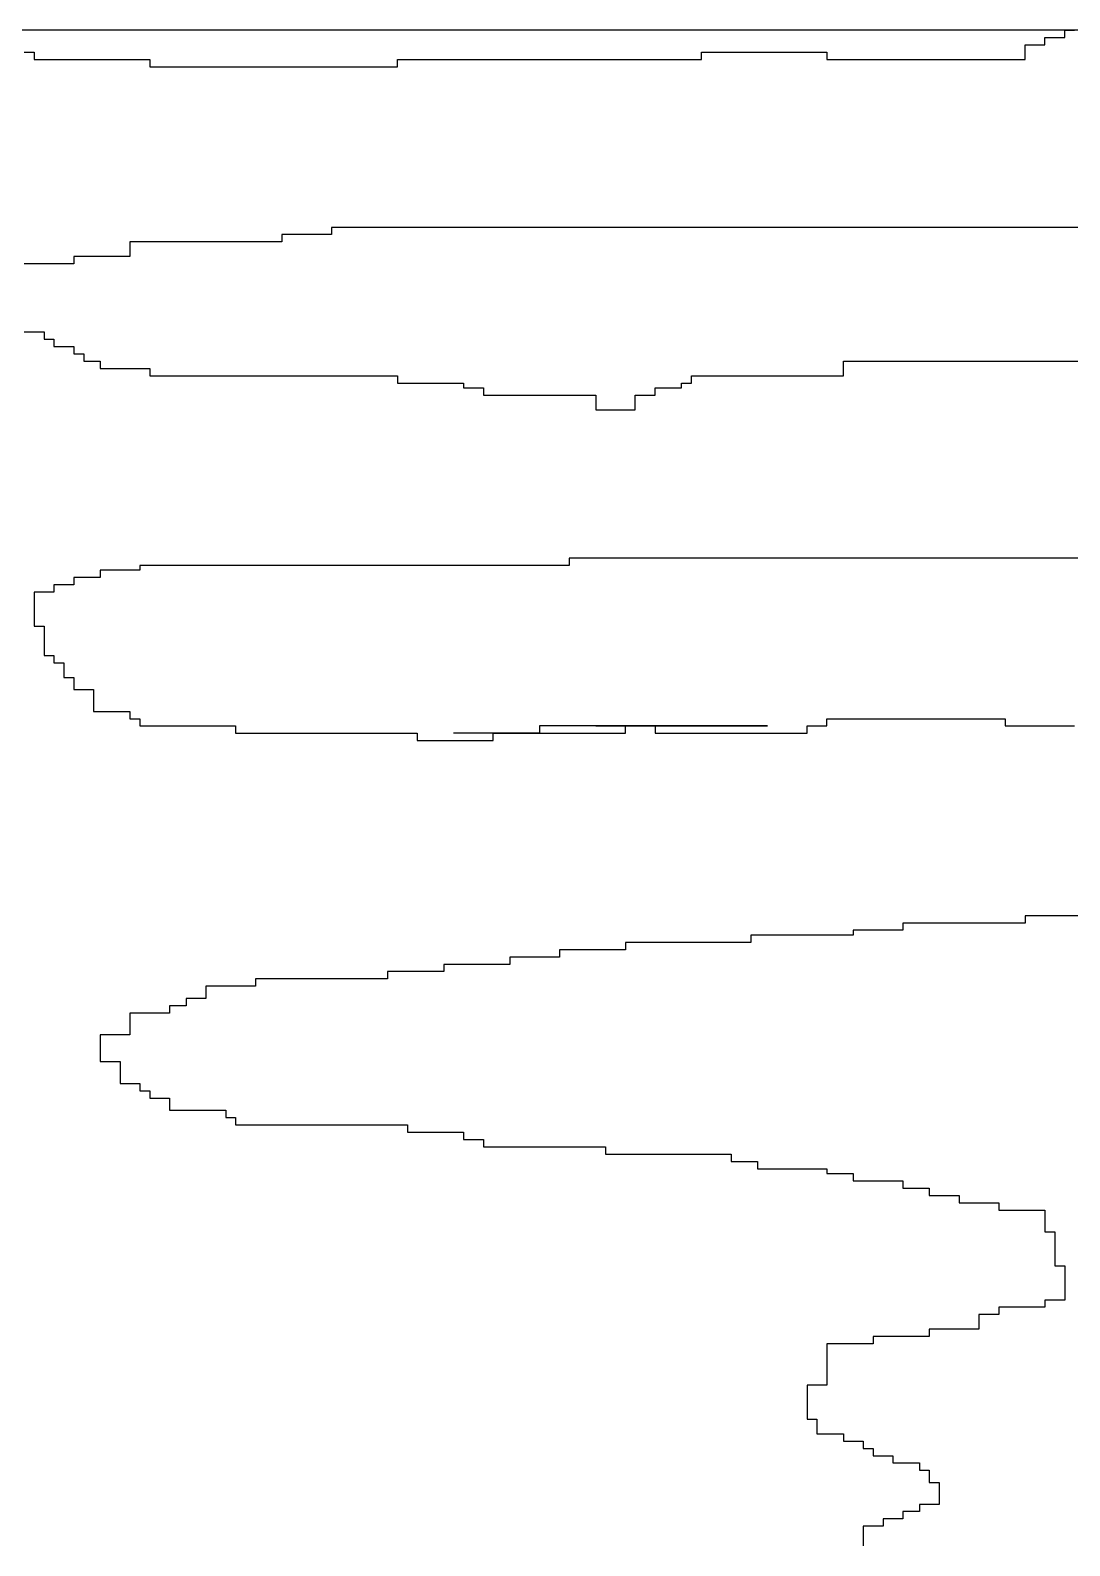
# Model space of a CAD drawing. Extents: x -1041549 to 749950, y -354245 to 17554.
# Drawn here: x 333892.8 to 333934.1, y -210008.6 to -209948.4 of the extents above; entities that cross this region are included whole.
import ezdxf

# ---------------------------------------------------------------- set-up
doc = ezdxf.new("R2010")
doc.units = 0
doc.header["$LTSCALE"] = 1000
doc.header["$MEASUREMENT"] = 0
for name, color, linetype in [('8', 8, 'Continuous'), ('9', 9, 'Continuous'), ('DIM_ELEV', 3, 'Continuous')]:
    doc.layers.add(name, color=color, linetype=linetype)
doc.styles.add('DIM', font='txt_____.ttf')

# ---------------------------------------------------------------- blocks, each defined once
blk = doc.blocks.new('BL_6213')
for p, q in [((1252.4588, 1.1613), (1254.9333, 1.1613)), ((1252.4588, 1.1613), (1252.4588, 1.1613)), ((1252.4588, -1.3115), (1252.4588, 1.1613)), ((1254.9333, 1.1613), (1257.4077, 1.1613)), ((1254.9333, 1.1613), (1254.9333, 1.1613)), ((1257.4077, 3.6341), (1259.8822, 3.6341)), ((1257.4077, 1.1613), (1257.4077, 3.6341)), ((1247.5099, -1.3115), (1249.9843, -1.3115)), ((1247.5099, -1.3115), (1247.5099, -1.3115)), ((1247.5099, -6.2571), (1247.5099, -1.3115)), ((1249.9843, -1.3115), (1252.4588, -1.3115)), ((1249.9843, -1.3115), (1249.9843, -1.3115)), ((1252.4588, -1.3115), (1252.4588, -1.3115)), ((997.589, -3.7843), (1000.0635, -3.7843)), ((1000.0635, -3.7843), (1000.0635, -6.2571)), ((1000.0635, -6.2571), (1002.5379, -6.2571)), ((1002.5379, -6.2571), (1005.0124, -6.2571)), ((1002.5379, -6.2571), (1002.5379, -6.2571)), ((1005.0124, -6.2571), (1009.9613, -6.2571)), ((1005.0124, -6.2571), (1005.0124, -6.2571)), ((1009.9613, -6.2571), (1014.9102, -6.2571)), ((1009.9613, -6.2571), (1009.9613, -6.2571)), ((1014.9102, -6.2571), (1016.5599, -6.2571)), ((1014.9102, -6.2571), (1014.9102, -6.2571)), ((1016.5599, -6.2571), (1021.5088, -6.2571)), ((1016.5599, -6.2571), (1016.5599, -6.2571)), ((1021.5088, -6.2571), (1023.9833, -6.2571)), ((1021.5088, -6.2571), (1021.5088, -6.2571)), ((1023.9833, -6.2571), (1026.4577, -6.2571)), ((1023.9833, -6.2571), (1023.9833, -6.2571)), ((1026.4577, -6.2571), (1028.9322, -6.2571)), ((1026.4577, -6.2571), (1026.4577, -6.2571)), ((1028.9322, -6.2571), (1028.9322, -8.7299)), ((1090.7938, -6.2571), (1095.7427, -6.2571)), ((1090.7938, -8.7299), (1090.7938, -6.2571)), ((1095.7427, -6.2571), (1099.8668, -6.2571)), ((1095.7427, -6.2571), (1095.7427, -6.2571)), ((1099.8668, -6.2571), (1102.3413, -6.2571)), ((1099.8668, -6.2571), (1099.8668, -6.2571)), ((1102.3413, -6.2571), (1107.2902, -6.2571)), ((1102.3413, -6.2571), (1102.3413, -6.2571)), ((1107.2902, -6.2571), (1109.7647, -6.2571)), ((1107.2902, -6.2571), (1107.2902, -6.2571)), ((1109.7647, -6.2571), (1114.7136, -6.2571)), ((1109.7647, -6.2571), (1109.7647, -6.2571)), ((1114.7136, -6.2571), (1117.1881, -6.2571)), ((1114.7136, -6.2571), (1114.7136, -6.2571)), ((1117.1881, -6.2571), (1118.8377, -6.2571)), ((1117.1881, -6.2571), (1117.1881, -6.2571)), ((1118.8377, -6.2571), (1121.3122, -6.2571)), ((1118.8377, -6.2571), (1118.8377, -6.2571)), ((1121.3122, -6.2571), (1123.7867, -6.2571)), ((1121.3122, -6.2571), (1121.3122, -6.2571)), ((1123.7867, -6.2571), (1128.7356, -6.2571)), ((1123.7867, -6.2571), (1123.7867, -6.2571)), ((1128.7356, -6.2571), (1131.2101, -6.2571)), ((1128.7356, -6.2571), (1128.7356, -6.2571)), ((1131.2101, -6.2571), (1133.6845, -6.2571)), ((1131.2101, -6.2571), (1131.2101, -6.2571)), ((1133.6845, -6.2571), (1136.159, -6.2571)), ((1133.6845, -6.2571), (1133.6845, -6.2571)), ((1136.159, -6.2571), (1140.2831, -6.2571)), ((1136.159, -6.2571), (1136.159, -6.2571)), ((1140.2831, -6.2571), (1142.7575, -6.2571)), ((1140.2831, -6.2571), (1140.2831, -6.2571)), ((1142.7575, -6.2571), (1147.7065, -6.2571)), ((1142.7575, -6.2571), (1142.7575, -6.2571)), ((1147.7065, -6.2571), (1150.1809, -6.2571)), ((1147.7065, -6.2571), (1147.7065, -6.2571)), ((1150.1809, -6.2571), (1152.6554, -6.2571)), ((1150.1809, -6.2571), (1150.1809, -6.2571)), ((1152.6554, -6.2571), (1157.6043, -6.2571)), ((1152.6554, -6.2571), (1152.6554, -6.2571)), ((1157.6043, -6.2571), (1159.254, -6.2571)), ((1157.6043, -6.2571), (1157.6043, -6.2571)), ((1159.254, -6.2571), (1164.2029, -6.2571)), ((1159.254, -6.2571), (1159.254, -6.2571)), ((1164.2029, -6.2571), (1166.6774, -6.2571)), ((1164.2029, -6.2571), (1164.2029, -6.2571)), ((1166.6774, -3.7843), (1169.1518, -3.7843)), ((1166.6774, -6.2571), (1166.6774, -3.7843)), ((1169.1518, -3.7843), (1171.6263, -3.7843)), ((1169.1518, -3.7843), (1169.1518, -3.7843)), ((1171.6263, -3.7843), (1176.5752, -3.7843)), ((1171.6263, -3.7843), (1171.6263, -3.7843)), ((1176.5752, -3.7843), (1180.6993, -3.7843)), ((1176.5752, -3.7843), (1176.5752, -3.7843)), ((1180.6993, -3.7843), (1183.1738, -3.7843)), ((1180.6993, -3.7843), (1180.6993, -3.7843)), ((1183.1738, -3.7843), (1185.6483, -3.7843)), ((1183.1738, -3.7843), (1183.1738, -3.7843)), ((1185.6483, -3.7843), (1188.1227, -3.7843)), ((1185.6483, -3.7843), (1185.6483, -3.7843)), ((1188.1227, -3.7843), (1190.5972, -3.7843)), ((1188.1227, -3.7843), (1188.1227, -3.7843)), ((1190.5972, -3.7843), (1193.0717, -3.7843)), ((1190.5972, -3.7843), (1190.5972, -3.7843)), ((1193.0717, -3.7843), (1195.5461, -3.7843)), ((1193.0717, -3.7843), (1193.0717, -3.7843)), ((1195.5461, -3.7843), (1198.0206, -3.7843)), ((1195.5461, -3.7843), (1195.5461, -3.7843)), ((1198.0206, -3.7843), (1198.0206, -6.2571)), ((1198.0206, -6.2571), (1199.6702, -6.2571)), ((1199.6702, -6.2571), (1202.1447, -6.2571)), ((1199.6702, -6.2571), (1199.6702, -6.2571)), ((1202.1447, -6.2571), (1204.6191, -6.2571)), ((1202.1447, -6.2571), (1202.1447, -6.2571)), ((1204.6191, -6.2571), (1209.5681, -6.2571)), ((1204.6191, -6.2571), (1204.6191, -6.2571)), ((1209.5681, -6.2571), (1214.517, -6.2571)), ((1209.5681, -6.2571), (1209.5681, -6.2571)), ((1214.517, -6.2571), (1221.1156, -6.2571)), ((1214.517, -6.2571), (1214.517, -6.2571)), ((1221.1156, -6.2571), (1226.0645, -6.2571)), ((1221.1156, -6.2571), (1221.1156, -6.2571)), ((1226.0645, -6.2571), (1233.4879, -6.2571)), ((1226.0645, -6.2571), (1226.0645, -6.2571)), ((1233.4879, -6.2571), (1235.9624, -6.2571)), ((1233.4879, -6.2571), (1233.4879, -6.2571)), ((1235.9624, -6.2571), (1240.9113, -6.2571)), ((1235.9624, -6.2571), (1235.9624, -6.2571)), ((1240.9113, -6.2571), (1242.5609, -6.2571)), ((1240.9113, -6.2571), (1240.9113, -6.2571)), ((1242.5609, -6.2571), (1245.0354, -6.2571)), ((1242.5609, -6.2571), (1242.5609, -6.2571)), ((1245.0354, -6.2571), (1247.5099, -6.2571)), ((1245.0354, -6.2571), (1245.0354, -6.2571)), ((1247.5099, -6.2571), (1247.5099, -6.2571)), ((1028.9322, -8.7299), (1031.4067, -8.7299)), ((1031.4067, -8.7299), (1033.8811, -8.7299)), ((1031.4067, -8.7299), (1031.4067, -8.7299)), ((1033.8811, -8.7299), (1036.3556, -8.7299)), ((1033.8811, -8.7299), (1033.8811, -8.7299)), ((1036.3556, -8.7299), (1040.4797, -8.7299)), ((1036.3556, -8.7299), (1036.3556, -8.7299)), ((1040.4797, -8.7299), (1042.9542, -8.7299)), ((1040.4797, -8.7299), (1040.4797, -8.7299)), ((1042.9542, -8.7299), (1050.3776, -8.7299)), ((1042.9542, -8.7299), (1042.9542, -8.7299)), ((1050.3776, -8.7299), (1055.3265, -8.7299)), ((1050.3776, -8.7299), (1050.3776, -8.7299)), ((1055.3265, -8.7299), (1057.801, -8.7299)), ((1055.3265, -8.7299), (1055.3265, -8.7299)), ((1057.801, -8.7299), (1061.9251, -8.7299)), ((1057.801, -8.7299), (1057.801, -8.7299)), ((1061.9251, -8.7299), (1064.3995, -8.7299)), ((1061.9251, -8.7299), (1061.9251, -8.7299)), ((1064.3995, -8.7299), (1066.874, -8.7299)), ((1064.3995, -8.7299), (1064.3995, -8.7299)), ((1066.874, -8.7299), (1069.3485, -8.7299)), ((1066.874, -8.7299), (1066.874, -8.7299)), ((1069.3485, -8.7299), (1074.2974, -8.7299)), ((1069.3485, -8.7299), (1069.3485, -8.7299)), ((1074.2974, -8.7299), (1076.7718, -8.7299)), ((1074.2974, -8.7299), (1074.2974, -8.7299)), ((1076.7718, -8.7299), (1080.8959, -8.7299)), ((1076.7718, -8.7299), (1076.7718, -8.7299)), ((1080.8959, -8.7299), (1083.3704, -8.7299)), ((1080.8959, -8.7299), (1080.8959, -8.7299)), ((1083.3704, -8.7299), (1085.8449, -8.7299)), ((1083.3704, -8.7299), (1083.3704, -8.7299)), ((1085.8449, -8.7299), (1090.7938, -8.7299)), ((1085.8449, -8.7299), (1085.8449, -8.7299)), ((1074.2974, -63.1316), (1074.2974, -65.6044)), ((1085.8449, -63.1316), (1074.2974, -63.1316)), ((1085.8449, -63.1316), (1085.8449, -63.1316)), ((1095.7427, -63.1316), (1085.8449, -63.1316)), ((1095.7427, -63.1316), (1095.7427, -63.1316)), ((1112.2392, -63.1316), (1095.7427, -63.1316)), ((1112.2392, -63.1316), (1112.2392, -63.1316)), ((1117.1881, -63.1316), (1112.2392, -63.1316)), ((1117.1881, -63.1316), (1117.1881, -63.1316)), ((1126.2611, -63.1316), (1117.1881, -63.1316)), ((1126.2611, -63.1316), (1126.2611, -63.1316)), ((1133.6845, -63.1316), (1126.2611, -63.1316)), ((1133.6845, -63.1316), (1133.6845, -63.1316)), ((1142.7575, -63.1316), (1133.6845, -63.1316)), ((1142.7575, -63.1316), (1142.7575, -63.1316)), ((1150.1809, -63.1316), (1142.7575, -63.1316)), ((1150.1809, -63.1316), (1150.1809, -63.1316)), ((1159.254, -63.1316), (1150.1809, -63.1316)), ((1159.254, -63.1316), (1159.254, -63.1316)), ((1176.5752, -63.1316), (1159.254, -63.1316)), ((1176.5752, -63.1316), (1176.5752, -63.1316)), ((1198.0206, -63.1316), (1176.5752, -63.1316)), ((1198.0206, -63.1316), (1198.0206, -63.1316)), ((1219.4659, -63.1316), (1198.0206, -63.1316)), ((1219.4659, -63.1316), (1219.4659, -63.1316)), ((1245.0354, -63.1316), (1219.4659, -63.1316)), ((1245.0354, -63.1316), (1245.0354, -63.1316)), ((1252.4588, -63.1316), (1245.0354, -63.1316)), ((1252.4588, -63.1316), (1252.4588, -63.1316)), ((1266.4807, -63.1316), (1252.4588, -63.1316)), ((1023.9833, -68.0772), (1023.9833, -73.0228)), ((1036.3556, -68.0772), (1023.9833, -68.0772)), ((1036.3556, -68.0772), (1036.3556, -68.0772)), ((1040.4797, -68.0772), (1036.3556, -68.0772)), ((1040.4797, -68.0772), (1040.4797, -68.0772)), ((1047.9031, -68.0772), (1040.4797, -68.0772)), ((1047.9031, -68.0772), (1047.9031, -68.0772)), ((1052.852, -68.0772), (1047.9031, -68.0772)), ((1052.852, -68.0772), (1052.852, -68.0772)), ((1057.801, -68.0772), (1052.852, -68.0772)), ((1057.801, -68.0772), (1057.801, -68.0772)), ((1061.9251, -68.0772), (1057.801, -68.0772)), ((1061.9251, -65.6044), (1061.9251, -68.0772)), ((1064.3995, -65.6044), (1061.9251, -65.6044)), ((1064.3995, -65.6044), (1064.3995, -65.6044)), ((1074.2974, -65.6044), (1064.3995, -65.6044)), ((1005.0124, -75.4956), (997.589, -75.4956)), ((1005.0124, -75.4956), (1005.0124, -75.4956)), ((1009.9613, -75.4956), (1005.0124, -75.4956)), ((1009.9613, -73.0228), (1009.9613, -75.4956)), ((1014.9102, -73.0228), (1009.9613, -73.0228)), ((1014.9102, -73.0228), (1014.9102, -73.0228)), ((1023.9833, -73.0228), (1014.9102, -73.0228)), ((1023.9833, -73.0228), (1023.9833, -73.0228)), ((997.589, -98.5751), (1002.5379, -98.5751)), ((1002.5379, -98.5751), (1002.5379, -101.0479)), ((1002.5379, -101.0479), (1005.0124, -101.0479)), ((1005.0124, -101.0479), (1005.0124, -103.5207)), ((1005.0124, -103.5207), (1007.4869, -103.5207)), ((1007.4869, -103.5207), (1009.9613, -103.5207)), ((1007.4869, -103.5207), (1007.4869, -103.5207)), ((1009.9613, -103.5207), (1009.9613, -105.9935)), ((1009.9613, -105.9935), (1012.4358, -105.9935)), ((1012.4358, -105.9935), (1012.4358, -108.4663)), ((1012.4358, -108.4663), (1016.5599, -108.4663)), ((1016.5599, -108.4663), (1016.5599, -110.9391)), ((1202.1447, -108.4663), (1207.0936, -108.4663)), ((1202.1447, -113.4119), (1202.1447, -108.4663)), ((1207.0936, -108.4663), (1212.0425, -108.4663)), ((1207.0936, -108.4663), (1207.0936, -108.4663)), ((1212.0425, -108.4663), (1214.517, -108.4663)), ((1212.0425, -108.4663), (1212.0425, -108.4663)), ((1214.517, -108.4663), (1223.59, -108.4663)), ((1214.517, -108.4663), (1214.517, -108.4663)), ((1223.59, -108.4663), (1233.4879, -108.4663)), ((1223.59, -108.4663), (1223.59, -108.4663)), ((1233.4879, -108.4663), (1235.9624, -108.4663)), ((1233.4879, -108.4663), (1233.4879, -108.4663)), ((1235.9624, -108.4663), (1238.4368, -108.4663)), ((1235.9624, -108.4663), (1235.9624, -108.4663)), ((1238.4368, -108.4663), (1240.9113, -108.4663)), ((1238.4368, -108.4663), (1238.4368, -108.4663)), ((1240.9113, -108.4663), (1247.5099, -108.4663)), ((1240.9113, -108.4663), (1240.9113, -108.4663)), ((1247.5099, -108.4663), (1249.9843, -108.4663)), ((1247.5099, -108.4663), (1247.5099, -108.4663)), ((1249.9843, -108.4663), (1254.9333, -108.4663)), ((1249.9843, -108.4663), (1249.9843, -108.4663)), ((1254.9333, -108.4663), (1264.0063, -108.4663)), ((1254.9333, -108.4663), (1254.9333, -108.4663)), ((1016.5599, -110.9391), (1023.9833, -110.9391)), ((1023.9833, -110.9391), (1028.9322, -110.9391)), ((1023.9833, -110.9391), (1023.9833, -110.9391)), ((1028.9322, -110.9391), (1028.9322, -113.4119)), ((1028.9322, -113.4119), (1033.8811, -113.4119)), ((1033.8811, -113.4119), (1038.0052, -113.4119)), ((1033.8811, -113.4119), (1033.8811, -113.4119)), ((1038.0052, -113.4119), (1045.4286, -113.4119)), ((1038.0052, -113.4119), (1038.0052, -113.4119)), ((1045.4286, -113.4119), (1047.9031, -113.4119)), ((1045.4286, -113.4119), (1045.4286, -113.4119)), ((1047.9031, -113.4119), (1057.801, -113.4119)), ((1047.9031, -113.4119), (1047.9031, -113.4119)), ((1057.801, -113.4119), (1064.3995, -113.4119)), ((1057.801, -113.4119), (1057.801, -113.4119)), ((1064.3995, -113.4119), (1074.2974, -113.4119)), ((1064.3995, -113.4119), (1064.3995, -113.4119)), ((1074.2974, -113.4119), (1080.8959, -113.4119)), ((1074.2974, -113.4119), (1074.2974, -113.4119)), ((1080.8959, -113.4119), (1085.8449, -113.4119)), ((1080.8959, -113.4119), (1080.8959, -113.4119)), ((1085.8449, -113.4119), (1090.7938, -113.4119)), ((1085.8449, -113.4119), (1085.8449, -113.4119)), ((1090.7938, -113.4119), (1090.7938, -115.8847)), ((1164.2029, -113.4119), (1174.1008, -113.4119)), ((1164.2029, -115.8847), (1164.2029, -113.4119)), ((1174.1008, -113.4119), (1183.1738, -113.4119)), ((1174.1008, -113.4119), (1174.1008, -113.4119)), ((1183.1738, -113.4119), (1190.5972, -113.4119)), ((1183.1738, -113.4119), (1183.1738, -113.4119)), ((1190.5972, -113.4119), (1195.5461, -113.4119)), ((1190.5972, -113.4119), (1190.5972, -113.4119)), ((1195.5461, -113.4119), (1202.1447, -113.4119)), ((1195.5461, -113.4119), (1195.5461, -113.4119)), ((1090.7938, -115.8847), (1095.7427, -115.8847)), ((1095.7427, -115.8847), (1099.8668, -115.8847)), ((1095.7427, -115.8847), (1095.7427, -115.8847)), ((1099.8668, -115.8847), (1107.2902, -115.8847)), ((1099.8668, -115.8847), (1099.8668, -115.8847)), ((1107.2902, -115.8847), (1107.2902, -117.5332)), ((1161.7284, -115.8847), (1164.2029, -115.8847)), ((1161.7284, -117.5332), (1161.7284, -115.8847)), ((1107.2902, -117.5332), (1112.2392, -117.5332)), ((1112.2392, -117.5332), (1112.2392, -120.006)), ((1112.2392, -120.006), (1118.8377, -120.006)), ((1118.8377, -120.006), (1123.7867, -120.006)), ((1118.8377, -120.006), (1118.8377, -120.006)), ((1123.7867, -120.006), (1131.2101, -120.006)), ((1123.7867, -120.006), (1123.7867, -120.006)), ((1131.2101, -120.006), (1140.2831, -120.006)), ((1131.2101, -120.006), (1131.2101, -120.006)), ((1140.2831, -120.006), (1140.2831, -124.9516)), ((1150.1809, -120.006), (1155.1299, -120.006)), ((1150.1809, -124.9516), (1150.1809, -120.006)), ((1155.1299, -117.5332), (1161.7284, -117.5332)), ((1155.1299, -120.006), (1155.1299, -117.5332)), ((1140.2831, -124.9516), (1145.232, -124.9516)), ((1145.232, -124.9516), (1150.1809, -124.9516)), ((1145.232, -124.9516), (1145.232, -124.9516)), ((1026.4577, -177.7047), (1026.4577, -179.3533)), ((1031.4067, -177.7047), (1026.4577, -177.7047)), ((1031.4067, -177.7047), (1031.4067, -177.7047)), ((1033.8811, -177.7047), (1031.4067, -177.7047)), ((1033.8811, -177.7047), (1033.8811, -177.7047)), ((1042.9542, -177.7047), (1033.8811, -177.7047)), ((1042.9542, -177.7047), (1042.9542, -177.7047)), ((1052.852, -177.7047), (1042.9542, -177.7047)), ((1052.852, -177.7047), (1052.852, -177.7047)), ((1055.3265, -177.7047), (1052.852, -177.7047)), ((1055.3265, -177.7047), (1055.3265, -177.7047)), ((1059.4506, -177.7047), (1055.3265, -177.7047)), ((1059.4506, -177.7047), (1059.4506, -177.7047)), ((1076.7718, -177.7047), (1059.4506, -177.7047)), ((1076.7718, -177.7047), (1076.7718, -177.7047)), ((1080.8959, -177.7047), (1076.7718, -177.7047)), ((1080.8959, -177.7047), (1080.8959, -177.7047)), ((1102.3413, -177.7047), (1080.8959, -177.7047)), ((1102.3413, -177.7047), (1102.3413, -177.7047)), ((1112.2392, -177.7047), (1102.3413, -177.7047)), ((1112.2392, -177.7047), (1112.2392, -177.7047)), ((1118.8377, -177.7047), (1112.2392, -177.7047)), ((1118.8377, -177.7047), (1118.8377, -177.7047)), ((1133.6845, -177.7047), (1118.8377, -177.7047)), ((1133.6845, -175.2319), (1133.6845, -177.7047)), ((1140.2831, -175.2319), (1133.6845, -175.2319)), ((1140.2831, -175.2319), (1140.2831, -175.2319)), ((1150.1809, -175.2319), (1140.2831, -175.2319)), ((1150.1809, -175.2319), (1150.1809, -175.2319)), ((1161.7284, -175.2319), (1150.1809, -175.2319)), ((1161.7284, -175.2319), (1161.7284, -175.2319)), ((1188.1227, -175.2319), (1161.7284, -175.2319)), ((1188.1227, -175.2319), (1188.1227, -175.2319)), ((1198.0206, -175.2319), (1188.1227, -175.2319)), ((1198.0206, -175.2319), (1198.0206, -175.2319)), ((1204.6191, -175.2319), (1198.0206, -175.2319)), ((1204.6191, -175.2319), (1204.6191, -175.2319)), ((1214.517, -175.2319), (1204.6191, -175.2319)), ((1214.517, -175.2319), (1214.517, -175.2319)), ((1219.4659, -175.2319), (1214.517, -175.2319)), ((1219.4659, -175.2319), (1219.4659, -175.2319)), ((1231.0134, -175.2319), (1219.4659, -175.2319)), ((1231.0134, -175.2319), (1231.0134, -175.2319)), ((1235.9624, -175.2319), (1231.0134, -175.2319)), ((1235.9624, -175.2319), (1235.9624, -175.2319)), ((1242.5609, -175.2319), (1235.9624, -175.2319)), ((1242.5609, -175.2319), (1242.5609, -175.2319)), ((1252.4588, -175.2319), (1242.5609, -175.2319)), ((1252.4588, -175.2319), (1252.4588, -175.2319)), ((1264.0063, -175.2319), (1252.4588, -175.2319)), ((1016.5599, -179.3533), (1016.5599, -181.8261)), ((1016.5599, -179.3533), (1016.5599, -179.3533)), ((1026.4577, -179.3533), (1016.5599, -179.3533)), ((1005.0124, -184.2989), (1005.0124, -186.7717)), ((1009.9613, -184.2989), (1005.0124, -184.2989)), ((1009.9613, -181.8261), (1009.9613, -184.2989)), ((1014.9102, -181.8261), (1009.9613, -181.8261)), ((1014.9102, -181.8261), (1014.9102, -181.8261)), ((1016.5599, -181.8261), (1014.9102, -181.8261)), ((1016.5599, -181.8261), (1016.5599, -181.8261)), ((1000.0635, -186.7717), (1000.0635, -191.7173)), ((1005.0124, -186.7717), (1000.0635, -186.7717)), ((1000.0635, -191.7173), (1000.0635, -194.1901)), ((1000.0635, -191.7173), (1000.0635, -191.7173)), ((1000.0635, -194.1901), (1000.0635, -196.6629)), ((1000.0635, -194.1901), (1000.0635, -194.1901)), ((1000.0635, -196.6629), (1000.0635, -198.3114)), ((1000.0635, -196.6629), (1000.0635, -196.6629)), ((1000.0635, -198.3114), (1002.5379, -198.3114)), ((1000.0635, -198.3114), (1000.0635, -198.3114)), ((1002.5379, -198.3114), (1002.5379, -203.257)), ((1002.5379, -203.257), (1002.5379, -205.7298)), ((1002.5379, -203.257), (1002.5379, -203.257)), ((1002.5379, -205.7298), (1002.5379, -208.2026)), ((1002.5379, -205.7298), (1002.5379, -205.7298)), ((1002.5379, -208.2026), (1005.0124, -208.2026)), ((1002.5379, -208.2026), (1002.5379, -208.2026)), ((1005.0124, -208.2026), (1005.0124, -210.6754)), ((1005.0124, -210.6754), (1007.4869, -210.6754)), ((1007.4869, -210.6754), (1007.4869, -215.621)), ((1007.4869, -215.621), (1009.9613, -215.621)), ((1007.4869, -215.621), (1007.4869, -215.621)), ((1009.9613, -215.621), (1009.9613, -219.7424)), ((1009.9613, -215.621), (1009.9613, -215.621)), ((1009.9613, -219.7424), (1014.9102, -219.7424)), ((1009.9613, -219.7424), (1009.9613, -219.7424)), ((1014.9102, -219.7424), (1014.9102, -227.1608)), ((1014.9102, -227.1608), (1019.0343, -227.1608)), ((1019.0343, -227.1608), (1023.9833, -227.1608)), ((1019.0343, -227.1608), (1019.0343, -227.1608)), ((1023.9833, -227.1608), (1023.9833, -229.6336)), ((1023.9833, -229.6336), (1026.4577, -229.6336)), ((1026.4577, -229.6336), (1026.4577, -232.1064)), ((1198.0206, -229.6336), (1199.6702, -229.6336)), ((1198.0206, -232.1064), (1198.0206, -229.6336)), ((1199.6702, -229.6336), (1204.6191, -229.6336)), ((1199.6702, -229.6336), (1199.6702, -229.6336)), ((1204.6191, -229.6336), (1207.0936, -229.6336)), ((1204.6191, -229.6336), (1204.6191, -229.6336)), ((1207.0936, -229.6336), (1209.5681, -229.6336)), ((1207.0936, -229.6336), (1207.0936, -229.6336)), ((1209.5681, -229.6336), (1216.9915, -229.6336)), ((1209.5681, -229.6336), (1209.5681, -229.6336)), ((1216.9915, -229.6336), (1221.1156, -229.6336)), ((1216.9915, -229.6336), (1216.9915, -229.6336)), ((1221.1156, -229.6336), (1223.59, -229.6336)), ((1221.1156, -229.6336), (1221.1156, -229.6336)), ((1223.59, -229.6336), (1226.0645, -229.6336)), ((1223.59, -229.6336), (1223.59, -229.6336)), ((1226.0645, -229.6336), (1233.4879, -229.6336)), ((1226.0645, -229.6336), (1226.0645, -229.6336)), ((1233.4879, -229.6336), (1235.9624, -229.6336)), ((1233.4879, -229.6336), (1233.4879, -229.6336)), ((1235.9624, -229.6336), (1242.5609, -229.6336)), ((1235.9624, -229.6336), (1235.9624, -229.6336)), ((1242.5609, -229.6336), (1242.5609, -232.1064)), ((1026.4577, -232.1064), (1036.3556, -232.1064)), ((1036.3556, -232.1064), (1042.9542, -232.1064)), ((1036.3556, -232.1064), (1036.3556, -232.1064)), ((1042.9542, -232.1064), (1050.3776, -232.1064)), ((1042.9542, -232.1064), (1042.9542, -232.1064)), ((1050.3776, -232.1064), (1050.3776, -234.5792)), ((1050.3776, -234.5792), (1059.4506, -234.5792)), ((1059.4506, -234.5792), (1064.3995, -234.5792)), ((1059.4506, -234.5792), (1059.4506, -234.5792)), ((1064.3995, -234.5792), (1066.874, -234.5792)), ((1064.3995, -234.5792), (1064.3995, -234.5792)), ((1066.874, -234.5792), (1071.8229, -234.5792)), ((1066.874, -234.5792), (1066.874, -234.5792)), ((1071.8229, -234.5792), (1076.7718, -234.5792)), ((1071.8229, -234.5792), (1071.8229, -234.5792)), ((1076.7718, -234.5792), (1080.8959, -234.5792)), ((1076.7718, -234.5792), (1076.7718, -234.5792)), ((1080.8959, -234.5792), (1088.3193, -234.5792)), ((1080.8959, -234.5792), (1080.8959, -234.5792)), ((1088.3193, -234.5792), (1093.2683, -234.5792)), ((1088.3193, -234.5792), (1088.3193, -234.5792)), ((1093.2683, -234.5792), (1095.7427, -234.5792)), ((1093.2683, -234.5792), (1093.2683, -234.5792)), ((1095.7427, -234.5792), (1095.7427, -237.052)), ((1104.8158, -234.5792), (1104.8158, -234.5792)), ((1121.3122, -234.5792), (1104.8158, -234.5792)), ((1114.7136, -234.5792), (1117.1881, -234.5792)), ((1114.7136, -237.052), (1114.7136, -234.5792)), ((1117.1881, -234.5792), (1121.3122, -234.5792)), ((1117.1881, -234.5792), (1117.1881, -234.5792)), ((1121.3122, -234.5792), (1121.3122, -234.5792)), ((1126.2611, -234.5792), (1121.3122, -234.5792)), ((1121.3122, -234.5792), (1123.7867, -234.5792)), ((1121.3122, -234.5792), (1121.3122, -234.5792)), ((1123.7867, -234.5792), (1126.2611, -234.5792)), ((1123.7867, -234.5792), (1123.7867, -234.5792)), ((1126.2611, -232.1064), (1126.2611, -234.5792)), ((1138.6334, -232.1064), (1126.2611, -232.1064)), ((1126.2611, -234.5792), (1128.7356, -234.5792)), ((1126.2611, -234.5792), (1126.2611, -234.5792)), ((1128.7356, -234.5792), (1131.2101, -234.5792)), ((1128.7356, -234.5792), (1128.7356, -234.5792)), ((1131.2101, -234.5792), (1138.6334, -234.5792)), ((1131.2101, -234.5792), (1131.2101, -234.5792)), ((1138.6334, -232.1064), (1138.6334, -232.1064)), ((1147.7065, -232.1064), (1138.6334, -232.1064)), ((1138.6334, -234.5792), (1147.7065, -234.5792)), ((1138.6334, -234.5792), (1138.6334, -234.5792)), ((1140.2831, -232.1064), (1145.232, -232.1064)), ((1140.2831, -232.1064), (1140.2831, -232.1064)), ((1145.232, -232.1064), (1147.7065, -232.1064)), ((1145.232, -232.1064), (1145.232, -232.1064)), ((1147.7065, -232.1064), (1152.6554, -232.1064)), ((1147.7065, -232.1064), (1147.7065, -232.1064)), ((1147.7065, -232.1064), (1147.7065, -232.1064)), ((1157.6043, -232.1064), (1147.7065, -232.1064)), ((1147.7065, -232.1064), (1152.6554, -232.1064)), ((1147.7065, -234.5792), (1147.7065, -232.1064)), ((1150.1809, -232.1064), (1152.6554, -232.1064)), ((1150.1809, -232.1064), (1150.1809, -232.1064)), ((1152.6554, -232.1064), (1150.1809, -232.1064)), ((1152.6554, -232.1064), (1155.1299, -232.1064)), ((1152.6554, -232.1064), (1152.6554, -232.1064)), ((1152.6554, -232.1064), (1155.1299, -232.1064)), ((1152.6554, -232.1064), (1152.6554, -232.1064)), ((1152.6554, -232.1064), (1152.6554, -232.1064)), ((1157.6043, -232.1064), (1152.6554, -232.1064)), ((1152.6554, -232.1064), (1155.1299, -232.1064)), ((1152.6554, -232.1064), (1152.6554, -232.1064)), ((1155.1299, -232.1064), (1155.1299, -234.5792)), ((1155.1299, -232.1064), (1157.6043, -232.1064)), ((1155.1299, -232.1064), (1155.1299, -232.1064)), ((1155.1299, -232.1064), (1159.254, -232.1064)), ((1155.1299, -232.1064), (1155.1299, -232.1064)), ((1155.1299, -234.5792), (1159.254, -234.5792)), ((1157.6043, -232.1064), (1157.6043, -232.1064)), ((1157.6043, -232.1064), (1157.6043, -232.1064)), ((1161.7284, -232.1064), (1157.6043, -232.1064)), ((1159.254, -232.1064), (1164.2029, -232.1064)), ((1159.254, -232.1064), (1159.254, -232.1064)), ((1159.254, -234.5792), (1164.2029, -234.5792)), ((1159.254, -234.5792), (1159.254, -234.5792)), ((1161.7284, -232.1064), (1161.7284, -232.1064)), ((1166.6774, -232.1064), (1161.7284, -232.1064)), ((1164.2029, -232.1064), (1169.1518, -232.1064)), ((1164.2029, -232.1064), (1164.2029, -232.1064)), ((1164.2029, -234.5792), (1171.6263, -234.5792)), ((1164.2029, -234.5792), (1164.2029, -234.5792)), ((1166.6774, -232.1064), (1166.6774, -232.1064)), ((1171.6263, -232.1064), (1166.6774, -232.1064)), ((1169.1518, -232.1064), (1171.6263, -232.1064)), ((1169.1518, -232.1064), (1169.1518, -232.1064)), ((1171.6263, -232.1064), (1171.6263, -232.1064)), ((1174.1008, -232.1064), (1171.6263, -232.1064)), ((1171.6263, -232.1064), (1176.5752, -232.1064)), ((1171.6263, -232.1064), (1171.6263, -232.1064)), ((1171.6263, -234.5792), (1174.1008, -234.5792)), ((1171.6263, -234.5792), (1171.6263, -234.5792)), ((1174.1008, -232.1064), (1174.1008, -232.1064)), ((1179.0497, -232.1064), (1174.1008, -232.1064)), ((1174.1008, -234.5792), (1179.0497, -234.5792)), ((1174.1008, -234.5792), (1174.1008, -234.5792)), ((1176.5752, -232.1064), (1179.0497, -232.1064)), ((1176.5752, -232.1064), (1176.5752, -232.1064)), ((1179.0497, -232.1064), (1179.0497, -232.1064)), ((1183.1738, -232.1064), (1179.0497, -232.1064)), ((1179.0497, -232.1064), (1183.1738, -232.1064)), ((1179.0497, -232.1064), (1179.0497, -232.1064)), ((1179.0497, -234.5792), (1180.6993, -234.5792)), ((1179.0497, -234.5792), (1179.0497, -234.5792)), ((1180.6993, -234.5792), (1185.6483, -234.5792)), ((1180.6993, -234.5792), (1180.6993, -234.5792)), ((1183.1738, -232.1064), (1183.1738, -232.1064)), ((1185.6483, -234.5792), (1188.1227, -234.5792)), ((1185.6483, -234.5792), (1185.6483, -234.5792)), ((1188.1227, -234.5792), (1190.5972, -234.5792)), ((1188.1227, -234.5792), (1188.1227, -234.5792)), ((1190.5972, -234.5792), (1193.0717, -234.5792)), ((1190.5972, -234.5792), (1190.5972, -234.5792)), ((1193.0717, -232.1064), (1198.0206, -232.1064)), ((1193.0717, -234.5792), (1193.0717, -232.1064)), ((1242.5609, -232.1064), (1245.0354, -232.1064)), ((1245.0354, -232.1064), (1249.9843, -232.1064)), ((1245.0354, -232.1064), (1245.0354, -232.1064)), ((1249.9843, -232.1064), (1252.4588, -232.1064)), ((1249.9843, -232.1064), (1249.9843, -232.1064)), ((1252.4588, -232.1064), (1254.9333, -232.1064)), ((1252.4588, -232.1064), (1252.4588, -232.1064)), ((1254.9333, -232.1064), (1259.8822, -232.1064)), ((1254.9333, -232.1064), (1254.9333, -232.1064)), ((1095.7427, -237.052), (1102.3413, -237.052)), ((1102.3413, -237.052), (1107.2902, -237.052)), ((1102.3413, -237.052), (1102.3413, -237.052)), ((1107.2902, -237.052), (1114.7136, -237.052)), ((1107.2902, -237.052), (1107.2902, -237.052)), ((1216.9915, -298.872), (1216.9915, -301.3448)), ((1228.539, -298.872), (1216.9915, -298.872)), ((1228.539, -298.872), (1228.539, -298.872)), ((1247.5099, -298.872), (1228.539, -298.872)), ((1247.5099, -296.3992), (1247.5099, -298.872)), ((1249.9843, -296.3992), (1247.5099, -296.3992)), ((1249.9843, -296.3992), (1249.9843, -296.3992)), ((1268.9552, -296.3992), (1249.9843, -296.3992)), ((1204.6191, -301.3448), (1204.6191, -302.9934)), ((1216.9915, -301.3448), (1204.6191, -301.3448)), ((1147.7065, -305.4662), (1147.7065, -307.939)), ((1161.7284, -305.4662), (1147.7065, -305.4662)), ((1161.7284, -305.4662), (1161.7284, -305.4662)), ((1179.0497, -305.4662), (1161.7284, -305.4662)), ((1179.0497, -302.9934), (1179.0497, -305.4662)), ((1195.5461, -302.9934), (1179.0497, -302.9934)), ((1195.5461, -302.9934), (1195.5461, -302.9934)), ((1204.6191, -302.9934), (1195.5461, -302.9934)), ((1131.2101, -307.939), (1131.2101, -310.4118)), ((1147.7065, -307.939), (1131.2101, -307.939)), ((1102.3413, -312.8846), (1102.3413, -315.3574)), ((1104.8158, -312.8846), (1102.3413, -312.8846)), ((1104.8158, -312.8846), (1104.8158, -312.8846)), ((1118.8377, -312.8846), (1104.8158, -312.8846)), ((1118.8377, -310.4118), (1118.8377, -312.8846)), ((1131.2101, -310.4118), (1118.8377, -310.4118)), ((1055.3265, -317.8302), (1055.3265, -320.303)), ((1064.3995, -317.8302), (1055.3265, -317.8302)), ((1064.3995, -317.8302), (1064.3995, -317.8302)), ((1080.8959, -317.8302), (1064.3995, -317.8302)), ((1080.8959, -317.8302), (1080.8959, -317.8302)), ((1088.3193, -317.8302), (1080.8959, -317.8302)), ((1088.3193, -315.3574), (1088.3193, -317.8302)), ((1093.2683, -315.3574), (1088.3193, -315.3574)), ((1093.2683, -315.3574), (1093.2683, -315.3574)), ((1102.3413, -315.3574), (1093.2683, -315.3574)), ((1042.9542, -320.303), (1042.9542, -324.4243)), ((1055.3265, -320.303), (1042.9542, -320.303)), ((1038.0052, -324.4243), (1038.0052, -326.8971)), ((1042.9542, -324.4243), (1038.0052, -324.4243)), ((1033.8811, -326.8971), (1033.8811, -329.3699)), ((1038.0052, -326.8971), (1033.8811, -326.8971)), ((1023.9833, -329.3699), (1023.9833, -336.7883)), ((1033.8811, -329.3699), (1023.9833, -329.3699)), ((1016.5599, -336.7883), (1016.5599, -343.3825)), ((1023.9833, -336.7883), (1016.5599, -336.7883)), ((1023.9833, -336.7883), (1023.9833, -336.7883)), ((1016.5599, -343.3825), (1016.5599, -345.8553)), ((1016.5599, -343.3825), (1016.5599, -343.3825)), ((1016.5599, -345.8553), (1021.5088, -345.8553)), ((1016.5599, -345.8553), (1016.5599, -345.8553)), ((1021.5088, -345.8553), (1021.5088, -353.2737)), ((1021.5088, -353.2737), (1026.4577, -353.2737)), ((1026.4577, -353.2737), (1026.4577, -355.7465)), ((1026.4577, -355.7465), (1028.9322, -355.7465)), ((1028.9322, -355.7465), (1028.9322, -358.2193)), ((1028.9322, -358.2193), (1033.8811, -358.2193)), ((1033.8811, -358.2193), (1033.8811, -362.3406)), ((1033.8811, -362.3406), (1040.4797, -362.3406)), ((1040.4797, -362.3406), (1047.9031, -362.3406)), ((1040.4797, -362.3406), (1040.4797, -362.3406)), ((1047.9031, -362.3406), (1047.9031, -364.8134)), ((1047.9031, -364.8134), (1050.3776, -364.8134)), ((1050.3776, -364.8134), (1050.3776, -367.2862)), ((1050.3776, -367.2862), (1061.9251, -367.2862)), ((1061.9251, -367.2862), (1069.3485, -367.2862)), ((1061.9251, -367.2862), (1061.9251, -367.2862)), ((1069.3485, -367.2862), (1078.4215, -367.2862)), ((1069.3485, -367.2862), (1069.3485, -367.2862)), ((1078.4215, -367.2862), (1085.8449, -367.2862)), ((1078.4215, -367.2862), (1078.4215, -367.2862)), ((1085.8449, -367.2862), (1093.2683, -367.2862)), ((1085.8449, -367.2862), (1085.8449, -367.2862)), ((1093.2683, -367.2862), (1093.2683, -369.759)), ((1093.2683, -369.759), (1099.8668, -369.759)), ((1099.8668, -369.759), (1107.2902, -369.759)), ((1099.8668, -369.759), (1099.8668, -369.759)), ((1107.2902, -369.759), (1107.2902, -372.2318)), ((1107.2902, -372.2318), (1112.2392, -372.2318)), ((1112.2392, -372.2318), (1112.2392, -374.7046)), ((1112.2392, -374.7046), (1121.3122, -374.7046)), ((1121.3122, -374.7046), (1126.2611, -374.7046)), ((1121.3122, -374.7046), (1121.3122, -374.7046)), ((1126.2611, -374.7046), (1138.6334, -374.7046)), ((1126.2611, -374.7046), (1126.2611, -374.7046)), ((1138.6334, -374.7046), (1142.7575, -374.7046)), ((1138.6334, -374.7046), (1138.6334, -374.7046)), ((1142.7575, -374.7046), (1142.7575, -377.1774)), ((1142.7575, -377.1774), (1152.6554, -377.1774)), ((1152.6554, -377.1774), (1161.7284, -377.1774)), ((1152.6554, -377.1774), (1152.6554, -377.1774)), ((1161.7284, -377.1774), (1174.1008, -377.1774)), ((1161.7284, -377.1774), (1161.7284, -377.1774)), ((1174.1008, -377.1774), (1174.1008, -379.6503)), ((1174.1008, -379.6503), (1180.6993, -379.6503)), ((1180.6993, -379.6503), (1180.6993, -382.1231)), ((1180.6993, -382.1231), (1188.1227, -382.1231)), ((1188.1227, -382.1231), (1198.0206, -382.1231)), ((1188.1227, -382.1231), (1188.1227, -382.1231)), ((1198.0206, -382.1231), (1198.0206, -383.7716)), ((1198.0206, -383.7716), (1204.6191, -383.7716)), ((1204.6191, -383.7716), (1204.6191, -386.2444)), ((1204.6191, -386.2444), (1209.5681, -386.2444)), ((1209.5681, -386.2444), (1216.9915, -386.2444)), ((1209.5681, -386.2444), (1209.5681, -386.2444)), ((1216.9915, -386.2444), (1216.9915, -388.7172)), ((1216.9915, -388.7172), (1223.59, -388.7172)), ((1223.59, -388.7172), (1223.59, -391.19)), ((1223.59, -391.19), (1226.0645, -391.19)), ((1226.0645, -391.19), (1231.0134, -391.19)), ((1226.0645, -391.19), (1226.0645, -391.19)), ((1231.0134, -391.19), (1231.0134, -393.6628)), ((1231.0134, -393.6628), (1235.9624, -393.6628)), ((1235.9624, -393.6628), (1240.9113, -393.6628)), ((1235.9624, -393.6628), (1235.9624, -393.6628)), ((1240.9113, -393.6628), (1240.9113, -396.1356)), ((1240.9113, -396.1356), (1245.0354, -396.1356)), ((1245.0354, -396.1356), (1252.4588, -396.1356)), ((1245.0354, -396.1356), (1245.0354, -396.1356)), ((1252.4588, -396.1356), (1252.4588, -403.554)), ((1252.4588, -403.554), (1254.9333, -403.554)), ((1252.4588, -403.554), (1252.4588, -403.554)), ((1254.9333, -403.554), (1254.9333, -407.6753)), ((1254.9333, -403.554), (1254.9333, -403.554)), ((1254.9333, -407.6753), (1254.9333, -412.6209)), ((1254.9333, -407.6753), (1254.9333, -407.6753)), ((1254.9333, -412.6209), (1254.9333, -415.0938)), ((1254.9333, -412.6209), (1254.9333, -412.6209)), ((1254.9333, -415.0938), (1257.4077, -415.0938)), ((1254.9333, -415.0938), (1254.9333, -415.0938)), ((1257.4077, -415.0938), (1257.4077, -422.5122)), ((1257.4077, -422.5122), (1257.4077, -424.1607)), ((1257.4077, -422.5122), (1257.4077, -422.5122)), ((1252.4588, -426.6335), (1252.4588, -429.1063)), ((1257.4077, -426.6335), (1252.4588, -426.6335)), ((1257.4077, -424.1607), (1257.4077, -426.6335)), ((1257.4077, -424.1607), (1257.4077, -424.1607)), ((1257.4077, -426.6335), (1257.4077, -426.6335)), ((1240.9113, -429.1063), (1240.9113, -431.5791)), ((1252.4588, -429.1063), (1240.9113, -429.1063)), ((1235.9624, -431.5791), (1235.9624, -436.5247)), ((1240.9113, -431.5791), (1235.9624, -431.5791)), ((1223.59, -436.5247), (1223.59, -438.9975)), ((1226.0645, -436.5247), (1223.59, -436.5247)), ((1226.0645, -436.5247), (1226.0645, -436.5247)), ((1235.9624, -436.5247), (1226.0645, -436.5247)), ((1235.9624, -436.5247), (1235.9624, -436.5247)), ((1198.0206, -441.4703), (1198.0206, -448.0644)), ((1204.6191, -441.4703), (1198.0206, -441.4703)), ((1204.6191, -441.4703), (1204.6191, -441.4703)), ((1209.5681, -441.4703), (1204.6191, -441.4703)), ((1209.5681, -438.9975), (1209.5681, -441.4703)), ((1209.5681, -438.9975), (1209.5681, -438.9975)), ((1223.59, -438.9975), (1209.5681, -438.9975)), ((1209.5681, -441.4703), (1209.5681, -441.4703)), ((1198.0206, -448.0644), (1198.0206, -450.5372)), ((1198.0206, -448.0644), (1198.0206, -448.0644)), ((1198.0206, -450.5372), (1198.0206, -455.4829)), ((1198.0206, -450.5372), (1198.0206, -450.5372)), ((1193.0717, -455.4829), (1193.0717, -465.3741)), ((1198.0206, -455.4829), (1193.0717, -455.4829)), ((1198.0206, -455.4829), (1198.0206, -455.4829)), ((1193.0717, -465.3741), (1193.0717, -467.0226)), ((1193.0717, -465.3741), (1193.0717, -465.3741)), ((1193.0717, -467.0226), (1195.5461, -467.0226)), ((1193.0717, -467.0226), (1193.0717, -467.0226)), ((1195.5461, -467.0226), (1195.5461, -471.9682)), ((1195.5461, -471.9682), (1202.1447, -471.9682)), ((1195.5461, -471.9682), (1195.5461, -471.9682)), ((1202.1447, -471.9682), (1202.1447, -474.441)), ((1202.1447, -474.441), (1207.0936, -474.441)), ((1207.0936, -474.441), (1207.0936, -476.9138)), ((1207.0936, -476.9138), (1209.5681, -476.9138)), ((1209.5681, -476.9138), (1209.5681, -479.3866)), ((1209.5681, -479.3866), (1214.517, -479.3866)), ((1214.517, -479.3866), (1214.517, -481.8594)), ((1214.517, -481.8594), (1216.9915, -481.8594)), ((1216.9915, -481.8594), (1221.1156, -481.8594)), ((1216.9915, -481.8594), (1216.9915, -481.8594)), ((1221.1156, -481.8594), (1221.1156, -484.3322)), ((1221.1156, -484.3322), (1223.59, -484.3322)), ((1223.59, -484.3322), (1223.59, -488.4535)), ((1223.59, -484.3322), (1223.59, -484.3322)), ((1223.59, -488.4535), (1226.0645, -488.4535)), ((1223.59, -488.4535), (1223.59, -488.4535)), ((1226.0645, -488.4535), (1226.0645, -490.9264)), ((1226.0645, -488.4535), (1226.0645, -488.4535)), ((1226.0645, -490.9264), (1226.0645, -493.3992)), ((1226.0645, -490.9264), (1226.0645, -490.9264)), ((1226.0645, -493.3992), (1226.0645, -495.872)), ((1226.0645, -493.3992), (1226.0645, -493.3992)), ((1216.9915, -498.3448), (1216.9915, -500.8176)), ((1221.1156, -498.3448), (1216.9915, -498.3448)), ((1221.1156, -495.872), (1221.1156, -498.3448)), ((1226.0645, -495.872), (1221.1156, -495.872)), ((1226.0645, -495.872), (1226.0645, -495.872)), ((1212.0425, -500.8176), (1212.0425, -503.2904)), ((1212.0425, -500.8176), (1212.0425, -500.8176)), ((1216.9915, -500.8176), (1212.0425, -500.8176)), ((1207.0936, -503.2904), (1207.0936, -507.4117)), ((1212.0425, -503.2904), (1207.0936, -503.2904)), ((1212.0425, -503.2904), (1212.0425, -503.2904)), ((1207.0936, -507.4117), (1207.0936, -509.8845)), ((1207.0936, -507.4117), (1207.0936, -507.4117)), ((1207.0936, -509.8845), (1207.0936, -509.8845))]:
    blk.add_line(p, q)
at = {"style": 'DIM', "flags": 1}
for tag in ['YVALUE', 'XVALUE']:
    blk.add_attdef(tag, (-1017000.6567, -1028626.5217), '', height=0.02, dxfattribs=at)

msp = doc.modelspace()

# ---------------------------------------------------------------- linework, layer by layer
at = {"layer": '9'}
msp.add_lwpolyline([(334267.1, -209948.398), (333778.113, -209948.398)], dxfattribs=at)
at = {"layer": 'DIM_ELEV'}
msp.add_line((334001.708, -209948.398), (333879.348, -209948.398), dxfattribs=at)

# ---------------------------------------------------------------- block references
at = {"layer": '8', "xscale": 0.1589765482349321, "yscale": 0.117140571703203, "zscale": 0.1589765482349321}
msp.add_blockref('BL_6213', (333733.971, -209948.824), dxfattribs=at)

doc.saveas('drawing.dxf')
